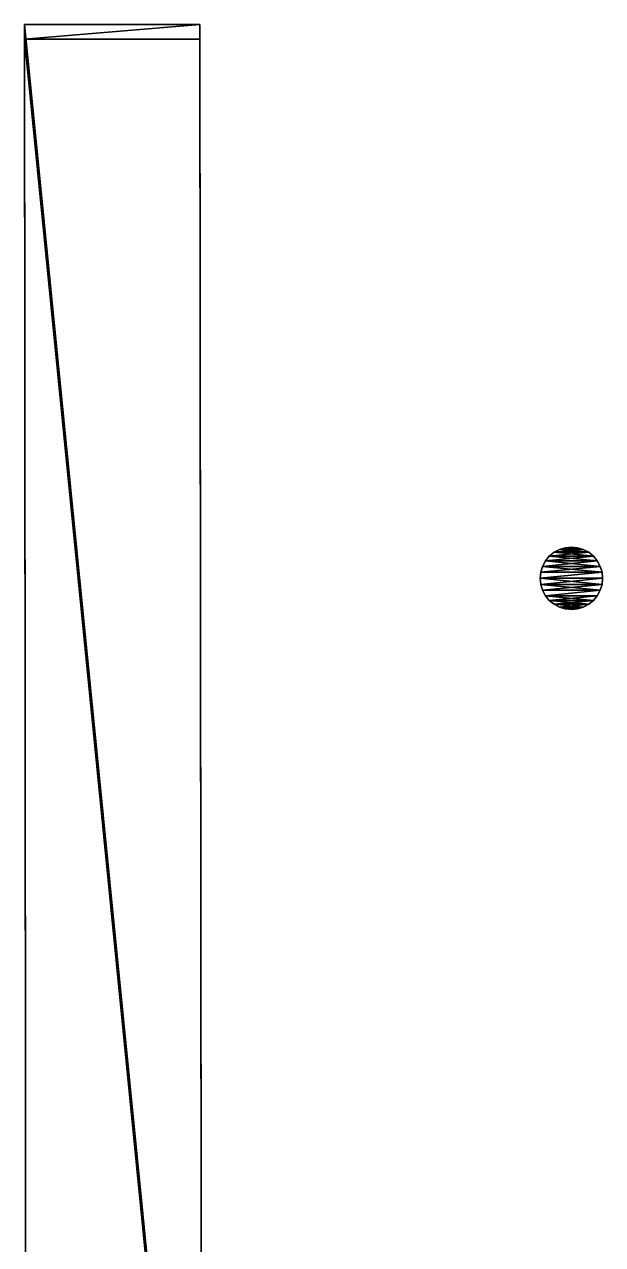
# Model space of a CAD drawing. Header units: millimetres. Extents: x -39 to 73, y -304 to 0.
# Drawn here: x 3.41 to 12.66, y -282.32 to -262.79 of the extents above; entities that cross this region are included whole.
import ezdxf

# ---------------------------------------------------------------- set-up
doc = ezdxf.new("R2010")
doc.units = ezdxf.units.MM
doc.layers.add('CUBE_019_1', color=7, linetype='Continuous')
doc.layers.add('CYLINDER_0', color=7, linetype='Continuous')

msp = doc.modelspace()

# ---------------------------------------------------------------- meshes
at = {"layer": 'CUBE_019_1'}
mesh = msp.add_polyface(dxfattribs=at)
corners = [(6.249, -291.548, 5.884), (3.41, -263.027, 7.978), (3.439, -291.551, 5.884), (6.249, -291.548, 5.884), (6.22, -263.025, 7.978), (3.41, -263.027, 7.978), (6.22, -262.791, 4.797), (6.22, -263.025, 7.978), (6.249, -291.548, 5.884), (6.22, -263.025, 7.978), (6.22, -262.791, 4.797), (3.41, -263.027, 7.978), (3.41, -263.027, 7.978), (6.22, -262.791, 4.797), (3.41, -262.794, 4.797), (6.249, -291.314, 2.702), (3.41, -262.794, 4.797), (6.22, -262.791, 4.797), (3.439, -291.317, 2.702), (3.439, -291.551, 5.884), (3.439, -291.317, 2.702), (6.249, -291.314, 2.702), (3.41, -262.794, 4.797), (3.439, -291.317, 2.702), (3.439, -291.551, 5.884), (3.41, -263.027, 7.978), (6.249, -291.548, 5.884), (6.249, -291.314, 2.702)]
mesh.append_faces([[corners[k] for k in face] for face in [(0, 1, 2), (3, 4, 5), (6, 7, 8), (9, 10, 11), (12, 13, 14), (15, 16, 17), (15, 18, 16), (19, 20, 21), (22, 23, 24), (22, 24, 25), (19, 21, 26), (6, 8, 27)]])
at = {"layer": 'CYLINDER_0'}
mesh = msp.add_polyface(dxfattribs=at)
corners = [(12.261, -272.145, -0.748), (12.163, -272.155, -0.748), (12.066, -272.145, -0.748), (12.163, -272.155, 2.622), (12.163, -272.155, -0.748), (12.261, -272.145, -0.748), (12.066, -272.145, 2.622), (12.163, -272.155, -0.748), (12.163, -272.155, 2.622), (12.066, -272.145, -0.748), (11.972, -272.117, 2.622), (12.066, -272.145, -0.748), (12.066, -272.145, 2.622), (11.972, -272.117, -0.748), (11.886, -272.071, 2.622), (11.972, -272.117, -0.748), (11.972, -272.117, 2.622), (11.886, -272.071, -0.748), (11.81, -272.009, 2.622), (11.886, -272.071, -0.748), (11.886, -272.071, 2.622), (11.81, -272.009, -0.748), (11.748, -271.933, -0.748), (11.81, -272.009, -0.748), (11.81, -272.009, 2.622), (12.517, -272.009, -0.748), (11.81, -272.009, -0.748), (11.748, -271.933, -0.748), (12.441, -272.071, -0.748), (12.441, -272.071, 2.622), (12.441, -272.071, -0.748), (12.517, -272.009, -0.748), (12.355, -272.117, 2.622), (12.441, -272.071, -0.748), (12.441, -272.071, 2.622), (12.355, -272.117, -0.748), (12.261, -272.145, 2.622), (12.355, -272.117, -0.748), (12.355, -272.117, 2.622), (12.261, -272.145, -0.748), (12.261, -272.145, 2.622), (12.261, -272.145, 2.622), (12.066, -272.145, 2.622), (12.163, -272.155, 2.622), (12.355, -272.117, 2.622), (11.972, -272.117, 2.622), (12.441, -272.071, 2.622), (11.886, -272.071, 2.622), (12.517, -272.009, 2.622), (11.81, -272.009, 2.622), (12.579, -271.933, 2.622), (11.748, -271.933, 2.622), (12.625, -271.846, 2.622), (11.701, -271.846, 2.622), (12.654, -271.753, 2.622), (11.673, -271.753, 2.622), (12.663, -271.655, 2.622), (11.663, -271.655, 2.622), (12.654, -271.557, 2.622), (12.654, -271.557, 2.622), (12.663, -271.655, 2.622), (12.663, -271.655, -0.748), (12.663, -271.655, 2.622), (12.654, -271.753, -0.748), (12.663, -271.655, -0.748), (12.654, -271.753, 2.622), (12.654, -271.753, 2.622), (12.625, -271.846, -0.748), (12.654, -271.753, -0.748), (12.625, -271.846, 2.622), (12.625, -271.846, 2.622), (12.579, -271.933, -0.748), (12.625, -271.846, -0.748), (12.579, -271.933, 2.622), (12.579, -271.933, 2.622), (12.517, -272.009, -0.748), (12.579, -271.933, -0.748), (12.517, -272.009, 2.622), (12.517, -272.009, 2.622), (12.579, -271.933, -0.748), (12.625, -271.846, -0.748), (11.701, -271.846, -0.748), (11.701, -271.846, -0.748), (11.748, -271.933, -0.748), (11.748, -271.933, 2.622), (11.748, -271.933, 2.622), (11.701, -271.846, 2.622), (11.673, -271.753, -0.748), (11.701, -271.846, -0.748), (11.701, -271.846, 2.622), (11.673, -271.753, -0.748), (12.654, -271.753, -0.748), (11.663, -271.655, -0.748), (11.663, -271.655, -0.748), (11.673, -271.753, -0.748), (11.673, -271.753, 2.622), (11.673, -271.753, 2.622), (11.663, -271.655, 2.622), (11.673, -271.557, -0.748), (11.663, -271.655, -0.748), (11.663, -271.655, 2.622), (12.654, -271.557, -0.748), (11.673, -271.557, -0.748), (12.663, -271.655, -0.748), (12.654, -271.557, -0.748), (12.625, -271.464, 2.622), (12.654, -271.557, 2.622), (12.654, -271.557, -0.748), (12.625, -271.464, 2.622), (11.673, -271.557, 2.622), (11.701, -271.464, 2.622), (12.579, -271.377, 2.622), (12.579, -271.377, 2.622), (12.625, -271.464, 2.622), (12.625, -271.464, -0.748), (12.625, -271.464, -0.748), (11.701, -271.464, -0.748), (12.625, -271.464, -0.748), (11.701, -271.464, -0.748), (11.673, -271.557, -0.748), (11.673, -271.557, 2.622), (11.673, -271.557, 2.622), (11.701, -271.464, 2.622), (11.748, -271.377, -0.748), (11.701, -271.464, -0.748), (11.701, -271.464, 2.622), (11.748, -271.377, -0.748), (12.579, -271.377, -0.748), (11.81, -271.301, -0.748), (11.81, -271.301, -0.748), (11.748, -271.377, -0.748), (11.748, -271.377, 2.622), (11.748, -271.377, 2.622), (11.748, -271.377, 2.622), (12.517, -271.301, 2.622), (12.517, -271.301, 2.622), (12.579, -271.377, 2.622), (12.579, -271.377, -0.748), (12.579, -271.377, -0.748), (12.517, -271.301, -0.748), (12.517, -271.301, -0.748), (11.886, -271.239, -0.748), (11.886, -271.239, 2.622), (11.886, -271.239, -0.748), (11.81, -271.301, -0.748), (11.972, -271.193, 2.622), (11.886, -271.239, -0.748), (11.886, -271.239, 2.622), (11.972, -271.193, -0.748), (12.066, -271.165, 2.622), (11.972, -271.193, -0.748), (11.972, -271.193, 2.622), (12.066, -271.165, -0.748), (12.163, -271.155, 2.622), (12.066, -271.165, -0.748), (12.066, -271.165, 2.622), (12.163, -271.155, -0.748), (12.261, -271.165, 2.622), (12.163, -271.155, -0.748), (12.163, -271.155, 2.622), (12.261, -271.165, -0.748), (12.355, -271.193, 2.622), (12.261, -271.165, -0.748), (12.261, -271.165, 2.622), (12.355, -271.193, -0.748), (12.441, -271.239, 2.622), (12.355, -271.193, -0.748), (12.355, -271.193, 2.622), (12.441, -271.239, -0.748), (12.517, -271.301, 2.622), (12.441, -271.239, -0.748), (12.441, -271.239, 2.622), (12.517, -271.301, -0.748), (12.441, -271.239, -0.748), (11.972, -271.193, -0.748), (12.355, -271.193, -0.748), (12.066, -271.165, -0.748), (12.261, -271.165, -0.748), (12.163, -271.155, -0.748), (12.441, -271.239, 2.622), (11.81, -271.301, 2.622), (11.886, -271.239, 2.622), (12.355, -271.193, 2.622), (11.972, -271.193, 2.622), (12.261, -271.165, 2.622), (12.066, -271.165, 2.622), (12.163, -271.155, 2.622), (11.81, -271.301, 2.622), (11.81, -271.301, 2.622), (12.355, -272.117, -0.748), (11.972, -272.117, -0.748), (11.886, -272.071, -0.748)]
mesh.append_faces([[corners[k] for k in face] for face in [(0, 1, 2), (3, 4, 5), (6, 7, 8), (6, 9, 7), (10, 11, 12), (10, 13, 11), (14, 15, 16), (14, 17, 15), (18, 19, 20), (18, 21, 19), (22, 23, 24), (25, 26, 27), (25, 28, 26), (29, 30, 31), (32, 33, 34), (32, 35, 33), (36, 37, 38), (36, 39, 37), (3, 5, 40), (41, 42, 43), (44, 42, 41), (44, 45, 42), (46, 45, 44), (46, 47, 45), (48, 47, 46), (48, 49, 47), (50, 49, 48), (50, 51, 49), (52, 51, 50), (52, 53, 51), (54, 53, 52), (54, 55, 53), (56, 55, 54), (56, 57, 55), (56, 58, 57), (59, 60, 61), (62, 63, 64), (62, 65, 63), (66, 67, 68), (66, 69, 67), (70, 71, 72), (70, 73, 71), (74, 75, 76), (74, 77, 75), (29, 31, 78), (79, 25, 27), (80, 79, 27), (80, 27, 81), (82, 83, 84), (22, 24, 85), (82, 84, 86), (87, 88, 89), (80, 81, 90), (91, 80, 90), (91, 90, 92), (93, 94, 95), (87, 89, 96), (93, 95, 97), (98, 99, 100), (101, 92, 102), (103, 92, 101), (103, 91, 92), (59, 61, 104), (105, 106, 107), (58, 108, 109), (108, 110, 109), (108, 111, 110), (112, 113, 114), (105, 107, 115), (101, 116, 117), (101, 102, 116), (118, 119, 120), (98, 100, 121), (58, 109, 57), (118, 120, 122), (123, 124, 125), (117, 116, 126), (117, 126, 127), (127, 126, 128), (129, 130, 131), (123, 125, 132), (111, 133, 110), (111, 134, 133), (135, 136, 137), (112, 114, 138), (135, 137, 139), (127, 128, 140), (140, 128, 141), (142, 143, 144), (145, 146, 147), (145, 148, 146), (149, 150, 151), (149, 152, 150), (153, 154, 155), (153, 156, 154), (157, 158, 159), (157, 160, 158), (161, 162, 163), (161, 164, 162), (165, 166, 167), (165, 168, 166), (169, 170, 171), (169, 172, 170), (140, 141, 173), (173, 141, 174), (173, 174, 175), (175, 174, 176), (175, 176, 177), (177, 176, 178), (134, 179, 180), (179, 181, 180), (179, 182, 181), (182, 183, 181), (182, 184, 183), (184, 185, 183), (184, 186, 185), (142, 144, 187), (129, 131, 188), (134, 180, 133), (189, 0, 190), (0, 2, 190), (189, 190, 191), (28, 189, 191), (28, 191, 26)]])

doc.saveas('drawing.dxf')
